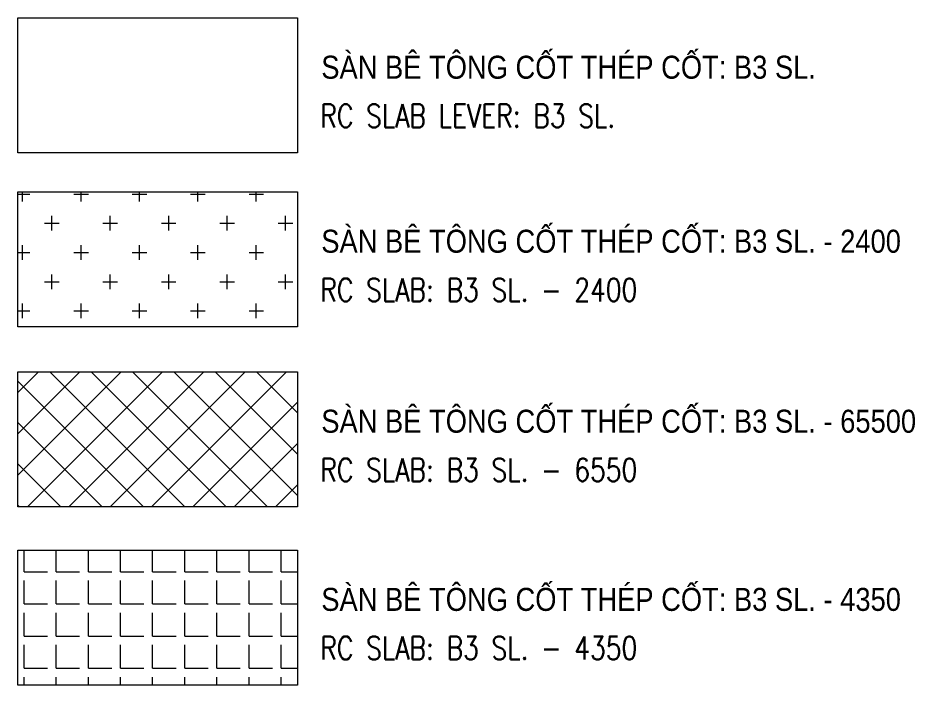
# Model space of a CAD drawing. Header units: millimetres. Extents: x -259680 to 953914, y -429648 to 90611.
# Drawn here: x 235788 to 255292, y -270641 to -256145 of the extents above; entities that cross this region are included whole.
import ezdxf
from ezdxf.enums import TextEntityAlignment as Align

# ---------------------------------------------------------------- set-up
doc = ezdxf.new("R2010")
doc.units = ezdxf.units.MM
doc.layers.add('NDC_S_THIN LINE', color=8, linetype='Continuous', lineweight=9)
doc.layers.add('NDC_S_VN TEXT', color=7, linetype='Continuous', lineweight=20)
doc.styles.add('NDC_ARIAL', font='arial.ttf', dxfattribs={"width": 0.85})
doc.styles.add('NDC_EN TXT', font='romans.shx', dxfattribs={"width": 0.8})

msp = doc.modelspace()

# ---------------------------------------------------------------- hatches: boundary and pattern name
at = {"layer": 'NDC_S_THIN LINE', "ltscale": 100}
h = msp.add_hatch(dxfattribs=at)
h.set_pattern_fill('CROSS', color=251, scale=100)
h.set_pattern_definition([(0, (-229724, -279657.8), (635, 635), [317.5, -952.5]), (90, (-229565.2, -279816.55), (-635, 635), [317.5, -952.5])])
h.paths.add_polyline_path([(241863.7, -259926.6), (235787.9, -259926.6), (235787.9, -262858.8), (241863.7, -262858.8)])
h = msp.add_hatch(dxfattribs=at)
h.set_pattern_fill('ANSI37', color=251, scale=200)
h.set_pattern_definition([(45, (3321.5, -271347.2), (-449.0128, 449.0128), []), (135, (3321.5, -271347.2), (-449.0128, -449.0128), [])])
h.paths.add_polyline_path([(241863.7, -263837.8), (235787.9, -263837.8), (235787.9, -266770), (241863.7, -266770)])
h = msp.add_hatch(dxfattribs=at)
h.set_pattern_fill('ANGLE', color=251, scale=100)
h.set_pattern_definition([(0, (3321.5, -270277.2), (0, 698.5), [508, -190.5]), (90, (3321.5, -270277.2), (-698.5, 4e-14), [508, -190.5])])
h.paths.add_polyline_path([(241863.7, -267709), (235787.9, -267709), (235787.9, -270641.2), (241863.7, -270641.2)])

# ---------------------------------------------------------------- linework, layer by layer
for points in [[(235787.9, -256145.4), (241863.7, -256145.4), (241863.7, -259077.6), (235787.9, -259077.6)], [(235787.9, -259926.6), (241863.7, -259926.6), (241863.7, -262858.8), (235787.9, -262858.8)], [(235787.9, -263837.8), (241863.7, -263837.8), (241863.7, -266770), (235787.9, -266770)], [(235787.9, -267709), (241863.7, -267709), (241863.7, -270641.2), (235787.9, -270641.2)]]:
    msp.add_lwpolyline(points, close=True, dxfattribs=at)

# ---------------------------------------------------------------- texts
at = {"layer": 'NDC_S_VN TEXT'}
for s, style, width, p in [('SÀN BÊ TÔNG CỐT THÉP CỐT: B3 SL.', 'NDC_ARIAL', 0.85, (242383.1, -257216.1)), ('RC SLAB LEVER: B3 SL.', 'NDC_EN TXT', 0.8, (242362.9, -258272.4)), ('SÀN BÊ TÔNG CỐT THÉP CỐT: B3 SL. - 2400  ', 'NDC_ARIAL', 0.85, (242383.1, -260997.3)), ('RC SLAB: B3 SL. - 2400', 'NDC_EN TXT', 0.8, (242362.9, -262053.6)), ('SÀN BÊ TÔNG CỐT THÉP CỐT: B3 SL. - 65500  ', 'NDC_ARIAL', 0.85, (242383.1, -264908.5)), ('RC SLAB: B3 SL. - 6550', 'NDC_EN TXT', 0.8, (242362.9, -265964.8)), ('SÀN BÊ TÔNG CỐT THÉP CỐT: B3 SL. - 4350  ', 'NDC_ARIAL', 0.85, (242383.1, -268779.6)), ('RC SLAB: B3 SL. - 4350', 'NDC_EN TXT', 0.8, (242362.9, -269836))]:
    msp.add_text(s, height=500, dxfattribs=dict(at, style=style, width=width)).set_placement(p, align=Align.MIDDLE_LEFT)

doc.saveas('drawing.dxf')
